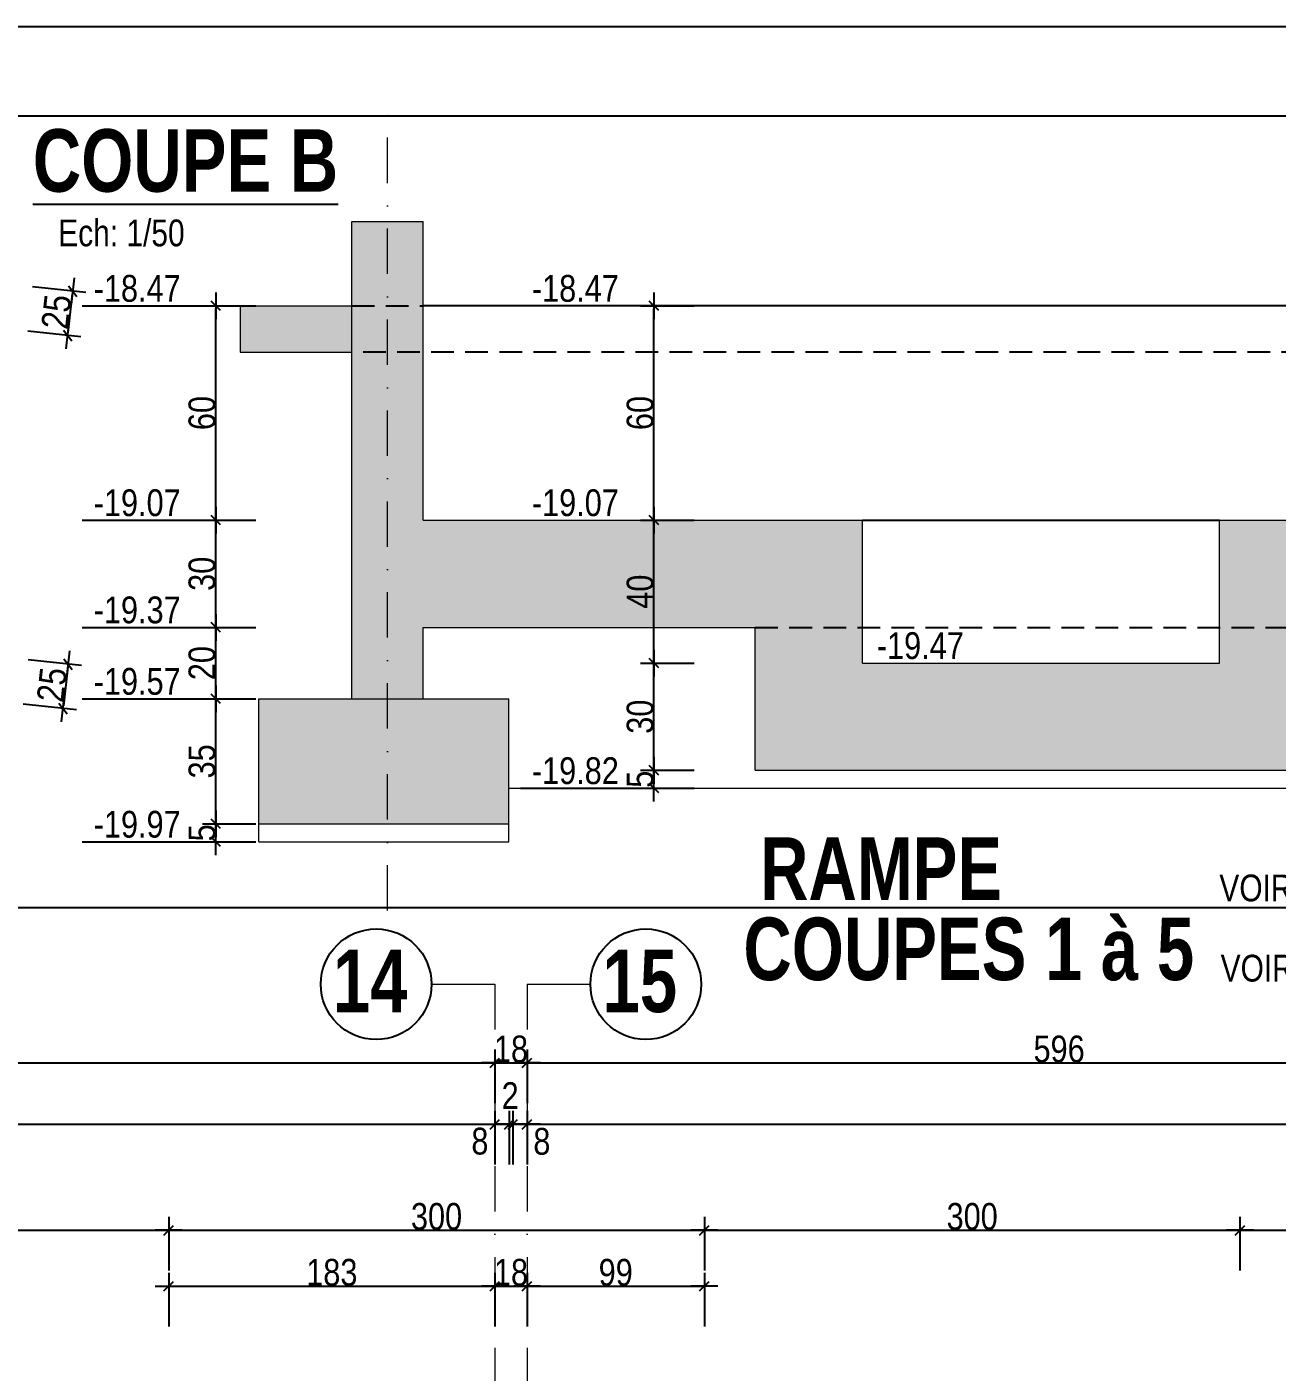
# Model space of a CAD drawing. Header units: centimetres. Extents: x -14085 to 643619, y -47998 to 35592.
# Drawn here: x 54883 to 55583, y 5530 to 6283 of the extents above; entities that cross this region are included whole.
import ezdxf
from ezdxf.enums import TextEntityAlignment as Align

# ---------------------------------------------------------------- set-up
doc = ezdxf.new("R2010")
doc.units = ezdxf.units.CM
doc.header["$PDMODE"] = 1
doc.header["$PDSIZE"] = -2
doc.linetypes.add('CACHEX2', pattern=[19.05, 12.7, -6.35])
doc.linetypes.add('TIRETPTX2', pattern=[50.8, 25.4, -12.7, 0, -12.7])
for name, color, linetype in [('01_cote_gen', 4, 'Continuous'), ('01_linteaux', 2, 'Continuous'), ('01_poch_BN', 9, 'Continuous'), ('01_texte', 230, 'Continuous'), ('AA_COTES', 2, 'Continuous')]:
    doc.layers.add(name, color=color, linetype=linetype)
doc.layers.add('01_murs_coup', color=5, linetype='Continuous', lineweight=60)
doc.layers.add('01_tram_axes', color=2, linetype='TIRETPTX2', lineweight=9)
doc.styles.add('Arial Narrow', font='ARIALN.TTF')
doc.styles.add('impact', font='impact.ttf')
doc.styles.add('MATTE_TXT', font='arial.ttf')
doc.styles.add('STYLE2', font='ARIALN.TTF')
doc.dimstyles.new('JB25', dxfattribs={"dimscale": 0.1, "dimtxt": 150, "dimasz": 15, "dimexe": 0.1, "dimexo": 0.1, "dimgap": 0.09, "dimtad": 1, "dimdec": 1, "dimlfac": 0.5, "dimdsep": 46, "dimtxsty": 'STYLE2', "dimblk1": 'BOND_G', "dimblk2": 'BOND_D', "dimsah": 1, "dimcen": 1.5, "dimdle": 0.01, "dimse1": 1, "dimse2": 1, "dimclrd": 4, "dimclre": 2, "dimclrt": 6, "dimazin": 2, "dimtfac": 2.333333, "dimtdec": 1, "dimtix": 1, "dimtmove": 2, "dimatfit": 3, "dimldrblk": 'BOND_G', "dimfxl": 1, "dimtolj": 1, "dimtzin": 0, "dimarcsym": 0})
doc.dimstyles.new('JB50', dxfattribs={"dimscale": 0.1, "dimtxt": 150, "dimasz": 15, "dimexe": 0.1, "dimexo": 0.1, "dimgap": 0.09, "dimtad": 1, "dimdec": 1, "dimdsep": 46, "dimtxsty": 'STYLE2', "dimblk1": 'BOND_G', "dimblk2": 'BOND_D', "dimsah": 1, "dimcen": 1.5, "dimdle": 0.01, "dimse1": 1, "dimse2": 1, "dimclrd": 4, "dimclre": 2, "dimclrt": 6, "dimazin": 2, "dimtfac": 2.333333, "dimtdec": 1, "dimtix": 1, "dimtmove": 2, "dimatfit": 3, "dimldrblk": 'BOND_G', "dimfxl": 1, "dimtolj": 1, "dimtzin": 0, "dimarcsym": 0})

# ---------------------------------------------------------------- blocks, each defined once
blk = doc.blocks.new('BOND_G')
at = {"layer": 'AA_COTES', "color": 0}
for p, q in [((0, -5), (0, 15)), ((5, 0), (-5, 0)), ((1.77, 1.77), (-1.77, -1.77))]:
    blk.add_line(p, q, dxfattribs=at)
blk = doc.blocks.new('BOND_D')
at = {"layer": 'AA_COTES', "color": 0}
for p, q in [((5, 0), (-5, 0)), ((-1.77, -1.77), (1.77, 1.77)), ((0, 5), (0, -15))]:
    blk.add_line(p, q, dxfattribs=at)
blk = doc.blocks.new('*D1479')
at = {"layer": '01_cote_gen', "color": 4, "lineweight": -2, "transparency": 16777216}
blk.add_line((54543.37, 5703.03), (55143.37, 5703.03), dxfattribs=at)
at = {"layer": 'Defpoints', "color": 0, "lineweight": 0, "transparency": 16777216}
for p in [(55144.87, 5703.03), (55144.87, 5702.98), (54541.87, 5680.53)]:
    blk.add_point(p, dxfattribs=at)
at = {"layer": '01_cote_gen', "color": 4, "lineweight": -2, "transparency": 16777216, "xscale": 1.5, "yscale": 1.5, "zscale": 1.5, "rotation": 180}
blk.add_blockref('BOND_G', (54541.87, 5703.03), dxfattribs=at)
at = {"layer": '01_cote_gen', "color": 4, "lineweight": -2, "transparency": 16777216, "xscale": 1.5, "yscale": 1.5, "zscale": 1.5}
blk.add_blockref('BOND_D', (55144.87, 5703.03), dxfattribs=at)
at = {"layer": '01_cote_gen', "color": 6, "transparency": 16777216, "insert": (54843.37, 5710.7), "char_height": 15, "attachment_point": 5, "style": 'STYLE2'}
blk.add_mtext('\\A1;603', dxfattribs=at)
blk = doc.blocks.new('*D1480')
at = {"layer": '01_cote_gen', "color": 4, "lineweight": -2, "transparency": 16777216}
blk.add_line((55146.37, 5703.03), (55161.37, 5703.03), dxfattribs=at)
at = {"layer": 'Defpoints', "color": 0, "lineweight": 0, "transparency": 16777216}
for p in [(55162.87, 5703.03), (55162.87, 5695.89), (55144.87, 5680.53)]:
    blk.add_point(p, dxfattribs=at)
at = {"layer": '01_cote_gen', "color": 4, "lineweight": -2, "transparency": 16777216, "xscale": 1.5, "yscale": 1.5, "zscale": 1.5, "rotation": 180}
blk.add_blockref('BOND_G', (55144.87, 5703.03), dxfattribs=at)
at = {"layer": '01_cote_gen', "color": 4, "lineweight": -2, "transparency": 16777216, "xscale": 1.5, "yscale": 1.5, "zscale": 1.5}
blk.add_blockref('BOND_D', (55162.87, 5703.03), dxfattribs=at)
at = {"layer": '01_cote_gen', "color": 6, "transparency": 16777216, "insert": (55153.87, 5710.7), "char_height": 15, "attachment_point": 5, "style": 'STYLE2'}
blk.add_mtext('\\A1;18', dxfattribs=at)
blk = doc.blocks.new('*D1483')
at = {"layer": '01_cote_gen', "color": 4, "lineweight": -2, "transparency": 16777216}
blk.add_line((55164.37, 5703.03), (55757.37, 5703.03), dxfattribs=at)
at = {"layer": 'Defpoints', "color": 0, "lineweight": 0, "transparency": 16777216}
for p in [(55758.87, 5703.03), (55162.87, 5628.6), (55758.87, 5620.97)]:
    blk.add_point(p, dxfattribs=at)
at = {"layer": '01_cote_gen', "color": 4, "lineweight": -2, "transparency": 16777216, "xscale": 1.5, "yscale": 1.5, "zscale": 1.5, "rotation": 180}
blk.add_blockref('BOND_G', (55162.87, 5703.03), dxfattribs=at)
at = {"layer": '01_cote_gen', "color": 4, "lineweight": -2, "transparency": 16777216, "xscale": 1.5, "yscale": 1.5, "zscale": 1.5}
blk.add_blockref('BOND_D', (55758.87, 5703.03), dxfattribs=at)
at = {"layer": '01_cote_gen', "color": 6, "transparency": 16777216, "insert": (55460.87, 5710.7), "char_height": 15, "attachment_point": 5, "style": 'STYLE2'}
blk.add_mtext('\\A1;596', dxfattribs=at)
blk = doc.blocks.new('*D1487')
at = {"layer": '01_cote_gen', "color": 4, "lineweight": -2, "transparency": 16777216}
blk.add_line((51553.66, 5668.62), (55151.36, 5668.62), dxfattribs=at)
at = {"layer": 'Defpoints', "color": 0, "lineweight": 0, "transparency": 16777216}
for p in [(55152.86, 5668.62), (51552.16, 5480.73), (55152.86, 5479.56)]:
    blk.add_point(p, dxfattribs=at)
at = {"layer": '01_cote_gen', "color": 4, "lineweight": -2, "transparency": 16777216, "xscale": 1.5, "yscale": 1.5, "zscale": 1.5, "rotation": 180}
blk.add_blockref('BOND_G', (51552.16, 5668.62), dxfattribs=at)
at = {"layer": '01_cote_gen', "color": 4, "lineweight": -2, "transparency": 16777216, "xscale": 1.5, "yscale": 1.5, "zscale": 1.5}
blk.add_blockref('BOND_D', (55152.86, 5668.62), dxfattribs=at)
at = {"layer": '01_cote_gen', "color": 6, "lineweight": 0, "transparency": 16777216, "insert": (53352.51, 5676.29), "char_height": 15, "attachment_point": 5, "style": 'STYLE2'}
blk.add_mtext('\\A1;3600.7', dxfattribs=at)
blk = doc.blocks.new('*D1488')
at = {"layer": '01_cote_gen', "color": 4, "lineweight": -2, "transparency": 16777216}
for p, q in [((55151.36, 5668.62), (55149.86, 5668.62)), ((55154.86, 5668.62), (55152.86, 5668.62)), ((55156.36, 5668.62), (55157.86, 5668.62))]:
    blk.add_line(p, q, dxfattribs=at)
at = {"layer": 'Defpoints', "color": 0, "lineweight": 0, "transparency": 16777216}
for p in [(55152.86, 5668.62), (55152.86, 5479.56), (55154.86, 5479.56)]:
    blk.add_point(p, dxfattribs=at)
at = {"layer": '01_cote_gen', "color": 4, "lineweight": -2, "transparency": 16777216, "xscale": 1.5, "yscale": 1.5, "zscale": 1.5}
blk.add_blockref('BOND_D', (55152.86, 5668.62), dxfattribs=at)
at = {"layer": '01_cote_gen', "color": 4, "lineweight": -2, "transparency": 16777216, "xscale": 1.5, "yscale": 1.5, "zscale": 1.5, "rotation": 180}
blk.add_blockref('BOND_G', (55154.86, 5668.62), dxfattribs=at)
at = {"layer": '01_cote_gen', "color": 6, "lineweight": 0, "transparency": 16777216, "insert": (55153.41, 5684.69), "char_height": 15, "attachment_point": 5, "style": 'STYLE2'}
blk.add_mtext('\\A1;2', dxfattribs=at)
blk = doc.blocks.new('*D1489')
at = {"layer": '01_cote_gen', "color": 4, "lineweight": -2, "transparency": 16777216}
blk.add_line((55156.36, 5668.62), (57301.33, 5668.62), dxfattribs=at)
at = {"layer": 'Defpoints', "color": 0, "lineweight": 0, "transparency": 16777216}
for p in [(57302.83, 5668.62), (55154.86, 5479.56), (57302.83, 5460.91)]:
    blk.add_point(p, dxfattribs=at)
at = {"layer": '01_cote_gen', "color": 4, "lineweight": -2, "transparency": 16777216, "xscale": 1.5, "yscale": 1.5, "zscale": 1.5, "rotation": 180}
blk.add_blockref('BOND_G', (55154.86, 5668.62), dxfattribs=at)
at = {"layer": '01_cote_gen', "color": 4, "lineweight": -2, "transparency": 16777216, "xscale": 1.5, "yscale": 1.5, "zscale": 1.5}
blk.add_blockref('BOND_D', (57302.83, 5668.62), dxfattribs=at)
at = {"layer": '01_cote_gen', "color": 6, "lineweight": 0, "transparency": 16777216, "insert": (56228.84, 5676.29), "char_height": 15, "attachment_point": 5, "style": 'STYLE2'}
blk.add_mtext('\\A1;2148', dxfattribs=at)
blk = doc.blocks.new('*D1490')
at = {"layer": '01_cote_gen', "color": 4, "lineweight": -2, "transparency": 16777216}
blk.add_line((55156.36, 5668.62), (55161.37, 5668.62), dxfattribs=at)
at = {"layer": 'Defpoints', "color": 0, "lineweight": 0, "transparency": 16777216}
for p in [(55162.87, 5668.62), (55154.86, 5652.11), (55162.87, 5638.83)]:
    blk.add_point(p, dxfattribs=at)
at = {"layer": '01_cote_gen', "color": 4, "lineweight": -2, "transparency": 16777216, "xscale": 1.5, "yscale": 1.5, "zscale": 1.5, "rotation": 180}
blk.add_blockref('BOND_G', (55154.86, 5668.62), dxfattribs=at)
at = {"layer": '01_cote_gen', "color": 4, "lineweight": -2, "transparency": 16777216, "xscale": 1.5, "yscale": 1.5, "zscale": 1.5}
blk.add_blockref('BOND_D', (55162.87, 5668.62), dxfattribs=at)
at = {"layer": '01_cote_gen', "color": 6, "lineweight": 0, "transparency": 16777216, "insert": (55171.16, 5658.99), "char_height": 15, "attachment_point": 5, "style": 'STYLE2'}
blk.add_mtext('\\A1;8', dxfattribs=at)
blk = doc.blocks.new('*D1491')
at = {"layer": '01_cote_gen', "color": 4, "lineweight": -2, "transparency": 16777216}
blk.add_line((55146.37, 5668.62), (55151.37, 5668.62), dxfattribs=at)
at = {"layer": 'Defpoints', "color": 0, "lineweight": 0, "transparency": 16777216}
for p in [(55152.87, 5668.62), (55144.87, 5434.92), (55152.87, 5434.92)]:
    blk.add_point(p, dxfattribs=at)
at = {"layer": '01_cote_gen', "color": 4, "lineweight": -2, "transparency": 16777216, "xscale": 1.5, "yscale": 1.5, "zscale": 1.5, "rotation": 180}
blk.add_blockref('BOND_G', (55144.87, 5668.62), dxfattribs=at)
at = {"layer": '01_cote_gen', "color": 4, "lineweight": -2, "transparency": 16777216, "xscale": 1.5, "yscale": 1.5, "zscale": 1.5}
blk.add_blockref('BOND_D', (55152.87, 5668.62), dxfattribs=at)
at = {"layer": '01_cote_gen', "color": 6, "lineweight": 0, "transparency": 16777216, "insert": (55136.46, 5659.12), "char_height": 15, "attachment_point": 5, "style": 'STYLE2'}
blk.add_mtext('\\A1;8', dxfattribs=at)
blk = doc.blocks.new('*D1512')
at = {"layer": '01_cote_gen', "color": 4, "lineweight": -2, "transparency": 16777216}
blk.add_line((54663.67, 5609.29), (54960.67, 5609.29), dxfattribs=at)
at = {"layer": 'Defpoints', "color": 0, "lineweight": 0, "transparency": 16777216}
for p in [(54662.17, 5618.7), (54962.17, 5609.29), (54962.17, 5425.52)]:
    blk.add_point(p, dxfattribs=at)
at = {"layer": '01_cote_gen', "color": 4, "lineweight": -2, "transparency": 16777216, "xscale": 1.5, "yscale": 1.5, "zscale": 1.5, "rotation": 180}
blk.add_blockref('BOND_G', (54662.17, 5609.29), dxfattribs=at)
at = {"layer": '01_cote_gen', "color": 4, "lineweight": -2, "transparency": 16777216, "xscale": 1.5, "yscale": 1.5, "zscale": 1.5}
blk.add_blockref('BOND_D', (54962.17, 5609.29), dxfattribs=at)
at = {"layer": '01_cote_gen', "color": 6, "transparency": 16777216, "insert": (54812.17, 5616.96), "char_height": 15, "attachment_point": 5, "style": 'STYLE2'}
blk.add_mtext('\\A1;300', dxfattribs=at)
blk = doc.blocks.new('*D1515')
at = {"layer": '01_cote_gen', "color": 4, "lineweight": -2, "transparency": 16777216}
blk.add_line((54963.67, 5609.29), (55260.67, 5609.29), dxfattribs=at)
at = {"layer": 'Defpoints', "color": 0, "lineweight": 0, "transparency": 16777216}
for p in [(54962.17, 5616.94), (55262.17, 5609.29), (55262.17, 5400.81)]:
    blk.add_point(p, dxfattribs=at)
at = {"layer": '01_cote_gen', "color": 4, "lineweight": -2, "transparency": 16777216, "xscale": 1.5, "yscale": 1.5, "zscale": 1.5, "rotation": 180}
blk.add_blockref('BOND_G', (54962.17, 5609.29), dxfattribs=at)
at = {"layer": '01_cote_gen', "color": 4, "lineweight": -2, "transparency": 16777216, "xscale": 1.5, "yscale": 1.5, "zscale": 1.5}
blk.add_blockref('BOND_D', (55262.17, 5609.29), dxfattribs=at)
at = {"layer": '01_cote_gen', "color": 6, "transparency": 16777216, "insert": (55112.17, 5616.96), "char_height": 15, "attachment_point": 5, "style": 'STYLE2'}
blk.add_mtext('\\A1;300', dxfattribs=at)
blk = doc.blocks.new('*D1516')
at = {"layer": '01_cote_gen', "color": 4, "lineweight": -2, "transparency": 16777216}
blk.add_line((55263.67, 5609.29), (55560.67, 5609.29), dxfattribs=at)
at = {"layer": 'Defpoints', "color": 0, "lineweight": 0, "transparency": 16777216}
for p in [(55262.17, 5618.06), (55562.17, 5609.29), (55562.17, 5377.21)]:
    blk.add_point(p, dxfattribs=at)
at = {"layer": '01_cote_gen', "color": 4, "lineweight": -2, "transparency": 16777216, "xscale": 1.5, "yscale": 1.5, "zscale": 1.5, "rotation": 180}
blk.add_blockref('BOND_G', (55262.17, 5609.29), dxfattribs=at)
at = {"layer": '01_cote_gen', "color": 4, "lineweight": -2, "transparency": 16777216, "xscale": 1.5, "yscale": 1.5, "zscale": 1.5}
blk.add_blockref('BOND_D', (55562.17, 5609.29), dxfattribs=at)
at = {"layer": '01_cote_gen', "color": 6, "transparency": 16777216, "insert": (55412.17, 5616.96), "char_height": 15, "attachment_point": 5, "style": 'STYLE2'}
blk.add_mtext('\\A1;300', dxfattribs=at)
blk = doc.blocks.new('*D1517')
at = {"layer": '01_cote_gen', "color": 4, "lineweight": -2, "transparency": 16777216}
blk.add_line((55164.37, 5578.02), (55260.67, 5578.02), dxfattribs=at)
at = {"layer": 'Defpoints', "color": 0, "lineweight": 0, "transparency": 16777216}
for p in [(55262.17, 5578.02), (55162.87, 5566.82), (55262.17, 5566.82)]:
    blk.add_point(p, dxfattribs=at)
at = {"layer": '01_cote_gen', "color": 4, "lineweight": -2, "transparency": 16777216, "xscale": 1.5, "yscale": 1.5, "zscale": 1.5, "rotation": 180}
blk.add_blockref('BOND_G', (55162.87, 5578.02), dxfattribs=at)
at = {"layer": '01_cote_gen', "color": 4, "lineweight": -2, "transparency": 16777216, "xscale": 1.5, "yscale": 1.5, "zscale": 1.5}
blk.add_blockref('BOND_D', (55262.17, 5578.02), dxfattribs=at)
at = {"layer": '01_cote_gen', "color": 6, "transparency": 16777216, "insert": (55212.52, 5585.68), "char_height": 15, "attachment_point": 5, "style": 'STYLE2'}
blk.add_mtext('\\A1;99', dxfattribs=at)
blk = doc.blocks.new('*D1518')
at = {"layer": '01_cote_gen', "color": 4, "lineweight": -2, "transparency": 16777216}
blk.add_line((54963.67, 5578.02), (55143.37, 5578.02), dxfattribs=at)
at = {"layer": 'Defpoints', "color": 0, "lineweight": 0, "transparency": 16777216}
for p in [(54962.17, 5586.79), (55144.87, 5578.02), (55144.87, 5542.54)]:
    blk.add_point(p, dxfattribs=at)
at = {"layer": '01_cote_gen', "color": 4, "lineweight": -2, "transparency": 16777216, "xscale": 1.5, "yscale": 1.5, "zscale": 1.5, "rotation": 180}
blk.add_blockref('BOND_G', (54962.17, 5578.02), dxfattribs=at)
at = {"layer": '01_cote_gen', "color": 4, "lineweight": -2, "transparency": 16777216, "xscale": 1.5, "yscale": 1.5, "zscale": 1.5}
blk.add_blockref('BOND_D', (55144.87, 5578.02), dxfattribs=at)
at = {"layer": '01_cote_gen', "color": 6, "transparency": 16777216, "insert": (55053.52, 5585.68), "char_height": 15, "attachment_point": 5, "style": 'STYLE2'}
blk.add_mtext('\\A1;183', dxfattribs=at)
blk = doc.blocks.new('*D1519')
at = {"layer": '01_cote_gen', "color": 4, "lineweight": -2, "transparency": 16777216}
blk.add_line((55146.37, 5578.02), (55161.37, 5578.02), dxfattribs=at)
at = {"layer": 'Defpoints', "color": 0, "lineweight": 0, "transparency": 16777216}
for p in [(55162.87, 5578.02), (55144.87, 5570.52), (55162.87, 5570.52)]:
    blk.add_point(p, dxfattribs=at)
at = {"layer": '01_cote_gen', "color": 4, "lineweight": -2, "transparency": 16777216, "xscale": 1.5, "yscale": 1.5, "zscale": 1.5, "rotation": 180}
blk.add_blockref('BOND_G', (55144.87, 5578.02), dxfattribs=at)
at = {"layer": '01_cote_gen', "color": 4, "lineweight": -2, "transparency": 16777216, "xscale": 1.5, "yscale": 1.5, "zscale": 1.5}
blk.add_blockref('BOND_D', (55162.87, 5578.02), dxfattribs=at)
at = {"layer": '01_cote_gen', "color": 6, "transparency": 16777216, "insert": (55153.87, 5585.68), "char_height": 15, "attachment_point": 5, "style": 'STYLE2'}
blk.add_mtext('\\A1;18', dxfattribs=at)
blk = doc.blocks.new('*D1520')
at = {"layer": '01_cote_gen', "color": 4, "lineweight": -2, "transparency": 16777216}
blk.add_line((55563.67, 5609.29), (55860.67, 5609.29), dxfattribs=at)
at = {"layer": 'Defpoints', "color": 0, "lineweight": 0, "transparency": 16777216}
for p in [(55562.17, 5616.79), (55862.17, 5609.29), (55862.17, 5442.97)]:
    blk.add_point(p, dxfattribs=at)
at = {"layer": '01_cote_gen', "color": 4, "lineweight": -2, "transparency": 16777216, "xscale": 1.5, "yscale": 1.5, "zscale": 1.5, "rotation": 180}
blk.add_blockref('BOND_G', (55562.17, 5609.29), dxfattribs=at)
at = {"layer": '01_cote_gen', "color": 4, "lineweight": -2, "transparency": 16777216, "xscale": 1.5, "yscale": 1.5, "zscale": 1.5}
blk.add_blockref('BOND_D', (55862.17, 5609.29), dxfattribs=at)
at = {"layer": '01_cote_gen', "color": 6, "transparency": 16777216, "insert": (55712.17, 5616.96), "char_height": 15, "attachment_point": 5, "style": 'STYLE2'}
blk.add_mtext('\\A1;300', dxfattribs=at)
blk = doc.blocks.new('*D1839')
at = {"layer": '01_cote_gen', "color": 4, "lineweight": -2, "ltscale": 0.2, "transparency": 16777216}
blk.add_line((54988.53, 5948.3), (54988.53, 6005.3), dxfattribs=at)
at = {"layer": 'Defpoints', "color": 0, "lineweight": 0, "ltscale": 0.2, "transparency": 16777216}
for p in [(54988.53, 6006.8), (55120.71, 6006.8), (55120.71, 5946.8)]:
    blk.add_point(p, dxfattribs=at)
at = {"layer": '01_cote_gen', "color": 4, "lineweight": -2, "ltscale": 0.2, "transparency": 16777216, "xscale": 1.5, "yscale": 1.5, "zscale": 1.5}
for name, p, rotation in [('BOND_D', (54988.53, 6006.8), 90), ('BOND_G', (54988.53, 5946.8), 270)]:
    blk.add_blockref(name, p, dxfattribs=dict(at, rotation=rotation))
at = {"layer": '01_cote_gen', "color": 6, "lineweight": 0, "ltscale": 0.2, "transparency": 16777216, "insert": (54980.87, 5976.8), "char_height": 15, "attachment_point": 5, "rotation": 90, "style": 'STYLE2'}
blk.add_mtext('\\A1;30', dxfattribs=at)
blk = doc.blocks.new('*D1840')
at = {"layer": '01_cote_gen', "color": 4, "lineweight": -2, "ltscale": 0.2, "transparency": 16777216}
blk.add_line((54988.53, 6008.3), (54988.53, 6125.3), dxfattribs=at)
at = {"layer": 'Defpoints', "color": 0, "lineweight": 0, "ltscale": 0.2, "transparency": 16777216}
for p in [(54988.53, 6126.8), (55026.45, 6126.8), (55120.71, 6006.8)]:
    blk.add_point(p, dxfattribs=at)
at = {"layer": '01_cote_gen', "color": 4, "lineweight": -2, "ltscale": 0.2, "transparency": 16777216, "xscale": 1.5, "yscale": 1.5, "zscale": 1.5}
for name, p, rotation in [('BOND_D', (54988.53, 6126.8), 90), ('BOND_G', (54988.53, 6006.8), 270)]:
    blk.add_blockref(name, p, dxfattribs=dict(at, rotation=rotation))
at = {"layer": '01_cote_gen', "color": 6, "lineweight": 0, "ltscale": 0.2, "transparency": 16777216, "insert": (54980.87, 6066.8), "char_height": 15, "attachment_point": 5, "rotation": 90, "style": 'STYLE2'}
blk.add_mtext('\\A1;60', dxfattribs=at)
blk = doc.blocks.new('*D1841')
at = {"layer": '01_cote_gen', "color": 4, "lineweight": -2, "ltscale": 0.2, "transparency": 16777216}
blk.add_line((54988.53, 5908.3), (54988.53, 5945.3), dxfattribs=at)
at = {"layer": 'Defpoints', "color": 0, "lineweight": 0, "ltscale": 0.2, "transparency": 16777216}
for p in [(54988.53, 5946.8), (55011.03, 5946.8), (55028.69, 5906.8)]:
    blk.add_point(p, dxfattribs=at)
at = {"layer": '01_cote_gen', "color": 4, "lineweight": -2, "ltscale": 0.2, "transparency": 16777216, "xscale": 1.5, "yscale": 1.5, "zscale": 1.5}
for name, p, rotation in [('BOND_D', (54988.53, 5946.8), 90), ('BOND_G', (54988.53, 5906.8), 270)]:
    blk.add_blockref(name, p, dxfattribs=dict(at, rotation=rotation))
at = {"layer": '01_cote_gen', "color": 6, "lineweight": 0, "ltscale": 0.2, "transparency": 16777216, "insert": (54980.87, 5926.8), "char_height": 15, "attachment_point": 5, "rotation": 90, "style": 'STYLE2'}
blk.add_mtext('\\A1;20', dxfattribs=at)
blk = doc.blocks.new('*D1842')
at = {"layer": '01_cote_gen', "color": 4, "lineweight": -2, "ltscale": 0.2, "transparency": 16777216}
blk.add_line((54988.53, 5838.3), (54988.53, 5905.3), dxfattribs=at)
at = {"layer": 'Defpoints', "color": 0, "lineweight": 0, "ltscale": 0.2, "transparency": 16777216}
for p in [(54988.53, 5906.8), (55028.69, 5906.8), (55028.69, 5836.8)]:
    blk.add_point(p, dxfattribs=at)
at = {"layer": '01_cote_gen', "color": 4, "lineweight": -2, "ltscale": 0.2, "transparency": 16777216, "xscale": 1.5, "yscale": 1.5, "zscale": 1.5}
for name, p, rotation in [('BOND_D', (54988.53, 5906.8), 90), ('BOND_G', (54988.53, 5836.8), 270)]:
    blk.add_blockref(name, p, dxfattribs=dict(at, rotation=rotation))
at = {"layer": '01_cote_gen', "color": 6, "lineweight": 0, "ltscale": 0.2, "transparency": 16777216, "insert": (54980.87, 5871.8), "char_height": 15, "attachment_point": 5, "rotation": 90, "style": 'STYLE2'}
blk.add_mtext('\\A1;35', dxfattribs=at)
blk = doc.blocks.new('*D1843')
at = {"layer": '01_cote_gen', "color": 4, "lineweight": -2, "ltscale": 0.2, "transparency": 16777216}
blk.add_line((54988.53, 5828.3), (54988.53, 5835.3), dxfattribs=at)
at = {"layer": 'Defpoints', "color": 0, "lineweight": 0, "ltscale": 0.2, "transparency": 16777216}
for p in [(54988.53, 5836.8), (55028.69, 5836.8), (55028.69, 5826.8)]:
    blk.add_point(p, dxfattribs=at)
at = {"layer": '01_cote_gen', "color": 4, "lineweight": -2, "ltscale": 0.2, "transparency": 16777216, "xscale": 1.5, "yscale": 1.5, "zscale": 1.5}
for name, p, rotation in [('BOND_D', (54988.53, 5836.8), 90), ('BOND_G', (54988.53, 5826.8), 270)]:
    blk.add_blockref(name, p, dxfattribs=dict(at, rotation=rotation))
at = {"layer": '01_cote_gen', "color": 6, "lineweight": 0, "ltscale": 0.2, "transparency": 16777216, "insert": (54980.9, 5831.8), "char_height": 15, "attachment_point": 5, "rotation": 90, "style": 'STYLE2'}
blk.add_mtext('\\A1;5', dxfattribs=at)
blk = doc.blocks.new('*D1844')
at = {"layer": '01_cote_gen', "color": 4, "lineweight": -2, "ltscale": 0.2, "transparency": 16777216}
blk.add_line((55233.94, 5868.3), (55233.94, 5925.3), dxfattribs=at)
at = {"layer": 'Defpoints', "color": 0, "lineweight": 0, "ltscale": 0.2, "transparency": 16777216}
for p in [(55233.94, 5926.8), (55437.95, 5926.8), (55360.2, 5866.8)]:
    blk.add_point(p, dxfattribs=at)
at = {"layer": '01_cote_gen', "color": 4, "lineweight": -2, "ltscale": 0.2, "transparency": 16777216, "xscale": 1.5, "yscale": 1.5, "zscale": 1.5}
for name, p, rotation in [('BOND_D', (55233.94, 5926.8), 90), ('BOND_G', (55233.94, 5866.8), 270)]:
    blk.add_blockref(name, p, dxfattribs=dict(at, rotation=rotation))
at = {"layer": '01_cote_gen', "color": 6, "lineweight": 0, "ltscale": 0.2, "transparency": 16777216, "insert": (55226.27, 5896.8), "char_height": 15, "attachment_point": 5, "rotation": 90, "style": 'STYLE2'}
blk.add_mtext('\\A1;30', dxfattribs=at)
blk = doc.blocks.new('*D1845')
at = {"layer": '01_cote_gen', "color": 4, "lineweight": -2, "ltscale": 0.2, "transparency": 16777216}
blk.add_line((55233.94, 5928.3), (55233.94, 6005.3), dxfattribs=at)
at = {"layer": 'Defpoints', "color": 0, "lineweight": 0, "ltscale": 0.2, "transparency": 16777216}
for p in [(55233.94, 6006.8), (55245.49, 6006.8), (55256.44, 5926.8)]:
    blk.add_point(p, dxfattribs=at)
at = {"layer": '01_cote_gen', "color": 4, "lineweight": -2, "ltscale": 0.2, "transparency": 16777216, "xscale": 1.5, "yscale": 1.5, "zscale": 1.5}
for name, p, rotation in [('BOND_D', (55233.94, 6006.8), 90), ('BOND_G', (55233.94, 5926.8), 270)]:
    blk.add_blockref(name, p, dxfattribs=dict(at, rotation=rotation))
at = {"layer": '01_cote_gen', "color": 6, "lineweight": 0, "ltscale": 0.2, "transparency": 16777216, "insert": (55226.27, 5966.8), "char_height": 15, "attachment_point": 5, "rotation": 90, "style": 'STYLE2'}
blk.add_mtext('\\A1;40', dxfattribs=at)
blk = doc.blocks.new('*D1846')
at = {"layer": '01_cote_gen', "color": 4, "lineweight": -2, "ltscale": 0.2, "transparency": 16777216}
blk.add_line((55233.94, 6008.3), (55233.94, 6125.3), dxfattribs=at)
at = {"layer": 'Defpoints', "color": 0, "lineweight": 0, "ltscale": 0.2, "transparency": 16777216}
for p in [(55233.94, 6126.8), (55257.04, 6126.8), (55266.66, 6006.8)]:
    blk.add_point(p, dxfattribs=at)
at = {"layer": '01_cote_gen', "color": 4, "lineweight": -2, "ltscale": 0.2, "transparency": 16777216, "xscale": 1.5, "yscale": 1.5, "zscale": 1.5}
for name, p, rotation in [('BOND_D', (55233.94, 6126.8), 90), ('BOND_G', (55233.94, 6006.8), 270)]:
    blk.add_blockref(name, p, dxfattribs=dict(at, rotation=rotation))
at = {"layer": '01_cote_gen', "color": 6, "lineweight": 0, "ltscale": 0.2, "transparency": 16777216, "insert": (55226.27, 6066.8), "char_height": 15, "attachment_point": 5, "rotation": 90, "style": 'STYLE2'}
blk.add_mtext('\\A1;60', dxfattribs=at)
blk = doc.blocks.new('*D1847')
at = {"layer": '01_cote_gen', "color": 4, "lineweight": -2, "ltscale": 0.2, "transparency": 16777216}
blk.add_line((55233.94, 5858.3), (55233.94, 5865.3), dxfattribs=at)
at = {"layer": 'Defpoints', "color": 0, "lineweight": 0, "ltscale": 0.2, "transparency": 16777216}
for p in [(55233.94, 5866.8), (55377.63, 5866.8), (55380.93, 5856.8)]:
    blk.add_point(p, dxfattribs=at)
at = {"layer": '01_cote_gen', "color": 4, "lineweight": -2, "ltscale": 0.2, "transparency": 16777216, "xscale": 1.5, "yscale": 1.5, "zscale": 1.5}
for name, p, rotation in [('BOND_D', (55233.94, 5866.8), 90), ('BOND_G', (55233.94, 5856.8), 270)]:
    blk.add_blockref(name, p, dxfattribs=dict(at, rotation=rotation))
at = {"layer": '01_cote_gen', "color": 6, "lineweight": 0, "ltscale": 0.2, "transparency": 16777216, "insert": (55226.3, 5861.8), "char_height": 15, "attachment_point": 5, "rotation": 90, "style": 'STYLE2'}
blk.add_mtext('\\A1;5', dxfattribs=at)
blk = doc.blocks.new('*D1914')
at = {"layer": '01_cote_gen', "color": 4, "lineweight": -2, "ltscale": 0.2, "transparency": 16777216}
blk.add_line((54905.6, 5924.75), (54903.19, 5902.88), dxfattribs=at)
at = {"layer": 'Defpoints', "color": 0, "lineweight": 0, "ltscale": 0.2, "transparency": 16777216}
for p in [(54864.77, 5930.77), (54862.03, 5905.92), (54903.02, 5901.39)]:
    blk.add_point(p, dxfattribs=at)
at = {"layer": '01_cote_gen', "color": 4, "lineweight": -2, "ltscale": 0.2, "transparency": 16777216, "xscale": 1.5, "yscale": 1.5, "zscale": 1.5}
for name, p, rotation in [('BOND_G', (54905.77, 5926.24), 83.69581806512765), ('BOND_D', (54903.02, 5901.39), 263.6958180651276)]:
    blk.add_blockref(name, p, dxfattribs=dict(at, rotation=rotation))
at = {"layer": '01_cote_gen', "color": 6, "lineweight": 0, "ltscale": 0.2, "transparency": 16777216, "insert": (54896.77, 5914.66), "char_height": 15, "attachment_point": 5, "rotation": 83.69582, "style": 'STYLE2'}
blk.add_mtext('\\A1;25', dxfattribs=at)
blk = doc.blocks.new('*D1906')
at = {"layer": '01_cote_gen', "color": 4, "lineweight": -2, "ltscale": 0.2, "transparency": 16777216}
blk.add_line((54908.13, 6133.56), (54905.72, 6111.69), dxfattribs=at)
at = {"layer": 'Defpoints', "color": 0, "lineweight": 0, "ltscale": 0.2, "transparency": 16777216}
for p in [(54867.3, 6139.58), (54864.56, 6114.73), (54905.55, 6110.2)]:
    blk.add_point(p, dxfattribs=at)
at = {"layer": '01_cote_gen', "color": 4, "lineweight": -2, "ltscale": 0.2, "transparency": 16777216, "xscale": 1.5, "yscale": 1.5, "zscale": 1.5}
for name, p, rotation in [('BOND_G', (54908.3, 6135.05), 83.69581806512765), ('BOND_D', (54905.55, 6110.2), 263.6958180651276)]:
    blk.add_blockref(name, p, dxfattribs=dict(at, rotation=rotation))
at = {"layer": '01_cote_gen', "color": 6, "lineweight": 0, "ltscale": 0.2, "transparency": 16777216, "insert": (54899.3, 6123.47), "char_height": 15, "attachment_point": 5, "rotation": 83.69582, "style": 'STYLE2'}
blk.add_mtext('\\A1;25', dxfattribs=at)

msp = doc.modelspace()

# ---------------------------------------------------------------- hatches: boundary and pattern name
at = {"layer": '01_poch_BN', "lineweight": 0, "ltscale": 0.2}
h = msp.add_hatch(color=256, dxfattribs=at)
h.dxf.hatch_style = 1
h.paths.add_polyline_path([(55064.71, 6126.8), (55002.16, 6126.8), (55002.16, 6100.8), (55064.71, 6100.8)])
h.paths.add_polyline_path([(55084.71, 6126.8), (55064.71, 6126.8), (55064.71, 6100.8), (55084.71, 6100.8)])
h.paths.add_polyline_path([(55084.71, 6174.09), (55064.71, 6174.09), (55064.71, 6126.8), (55084.71, 6126.8)])
h.paths.add_polyline_path([(55104.71, 6174.09), (55084.71, 6174.09), (55084.71, 6126.8), (55104.71, 6126.8)])
h.paths.add_polyline_path([(55104.71, 6126.8), (55084.71, 6126.8), (55084.71, 6100.8), (55104.71, 6100.8)])
h.paths.add_polyline_path([(55104.71, 6100.8), (55084.71, 6100.8), (55084.71, 5906.8), (55104.71, 5906.8), (55104.71, 5946.8), (55290.71, 5946.8), (55350.71, 5946.8), (55350.71, 6006.8), (55104.71, 6006.8)])
h.paths.add_polyline_path([(55084.71, 6100.8), (55064.71, 6100.8), (55064.71, 5906.8), (55084.71, 5906.8)])
h.paths.add_polyline_path([(55152.69, 5906.8), (55084.71, 5906.8), (55084.71, 5836.8), (55152.69, 5836.8)])
h.paths.add_polyline_path([(55084.71, 5906.8), (55064.71, 5906.8), (55012.69, 5906.8), (55012.69, 5836.8), (55084.71, 5836.8)])
h.paths.add_polyline_path([(55610.71, 5946.8), (55550.71, 5946.8), (55550.71, 5926.8), (55350.71, 5926.8), (55350.71, 5946.8), (55290.71, 5946.8), (55290.71, 5866.8), (55610.71, 5866.8)])
h.paths.add_polyline_path([(56140.61, 6006.8), (55550.71, 6006.8), (55550.71, 5946.8), (55610.71, 5946.8), (56140.61, 5946.8)])
h.paths.add_polyline_path([(56190.61, 6006.8), (56140.61, 6006.8), (56140.61, 5946.8), (56190.61, 5946.8)])
h.paths.add_polyline_path([(56600.69, 6174.09), (56550.69, 6174.09), (56550.69, 6006.8), (56190.61, 6006.8), (56190.61, 5946.8), (56550.69, 5946.8), (56550.69, 5906.8), (56600.69, 5906.8)])
h.paths.add_polyline_path([(56623.67, 5906.8), (56523.67, 5906.8), (56523.67, 5846.8), (56623.67, 5846.8)])

# ---------------------------------------------------------------- linework, layer by layer
at = {"layer": '01_cote_gen'}
msp.add_line((58779.3, 6282.97), (51358.18, 6282.97), dxfattribs=at)
at = {"layer": '01_linteaux', "linetype": 'CACHEX2'}
for p, q in [((55064.71, 6126.8), (55104.71, 6126.8)), ((56550.69, 6100.8), (55064.71, 6100.8)), ((55290.71, 5946.8), (55610.71, 5946.8))]:
    msp.add_line(p, q, dxfattribs=at)
at = {"layer": '01_linteaux', "ltscale": 0.5}
for p, q in [((56550.69, 6126.8), (55104.71, 6126.8)), ((55350.71, 6006.8), (55550.71, 6006.8))]:
    msp.add_line(p, q, dxfattribs=at)
at = {"layer": '01_murs_coup', "lineweight": 0}
for p, q in [((55064.71, 5906.8), (55064.71, 6174.09)), ((55104.71, 6006.8), (55104.71, 6174.09)), ((55002.16, 6126.8), (55064.71, 6126.8)), ((55002.16, 6100.8), (55064.71, 6100.8)), ((55104.71, 6006.8), (55350.71, 6006.8)), ((55350.71, 5926.8), (55350.71, 6006.8)), ((55550.71, 5926.8), (55550.71, 6006.8)), ((55550.71, 6006.8), (56550.69, 6006.8)), ((55104.71, 5946.8), (55290.71, 5946.8)), ((55104.71, 5906.8), (55104.71, 5946.8)), ((55290.71, 5866.8), (55290.71, 5946.8)), ((55350.71, 5926.8), (55550.71, 5926.8)), ((55012.69, 5826.8), (55012.69, 5906.8)), ((55012.69, 5906.8), (55152.69, 5906.8)), ((55152.69, 5826.8), (55152.69, 5906.8)), ((55290.71, 5866.8), (55610.71, 5866.8)), ((55152.69, 5856.8), (55630.71, 5856.8)), ((55012.69, 5836.8), (55152.69, 5836.8)), ((55012.69, 5826.8), (55152.69, 5826.8))]:
    msp.add_line(p, q, dxfattribs=at)
at = {"layer": '01_poch_BN', "lineweight": 0, "ltscale": 0.2}
for p, q in [((55064.71, 6174.09), (55104.71, 6174.09)), ((55002.16, 6126.8), (55002.16, 6100.8))]:
    msp.add_line(p, q, dxfattribs=at)
at = {"layer": '01_texte'}
for p, q in [((58729.3, 6232.97), (51408.18, 6232.97)), ((54913.75, 6126.8), (54981.03, 6126.8)), ((54913.75, 6006.8), (54981.03, 6006.8)), ((54913.75, 5946.8), (54981.03, 5946.8)), ((54913.75, 5906.8), (54981.03, 5906.8)), ((55159.16, 5856.8), (55226.44, 5856.8)), ((54913.75, 5826.8), (54981.03, 5826.8)), ((51555.15, 5790.06), (56062.3, 5790.06))]:
    msp.add_line(p, q, dxfattribs=at)
for centre in [(55078.35, 5747.02), (55229.38, 5747.02)]:
    msp.add_circle(centre, 30.98, dxfattribs=at)
at = {"layer": '01_tram_axes'}
for p, q in [((55084.71, 5788.37), (55084.71, 6238.11)), ((55144.87, 5747.02), (55144.87, 2230.67)), ((55162.87, 5747.02), (55162.87, 2230.67))]:
    msp.add_line(p, q, dxfattribs=at)
at = {"layer": '01_tram_axes', "ltscale": 2}
for p, q in [((55109.33, 5747.02), (55144.87, 5747.02)), ((55162.87, 5747.02), (55198.4, 5747.02))]:
    msp.add_line(p, q, dxfattribs=at)

# ---------------------------------------------------------------- texts
at = {"layer": '01_texte', "style": 'impact'}
msp.add_text('%%UCOUPE B', height=35, dxfattribs=at).set_placement((54971.56, 6180.2), align=Align.BOTTOM_CENTER)
at = {"layer": '01_texte', "style": 'MATTE_TXT', "width": 0.8}
for s, p in [('Ech: 1/50', (54935.68, 6155.64)), ('VOIR PLAN N° A02', (55624.3, 5788.93)), ('VOIR PLAN N° A02', (55625.02, 5744.04))]:
    msp.add_text(s, height=15, dxfattribs=at).set_placement(p, align=Align.BOTTOM_CENTER)
at = {"layer": '01_texte', "style": 'Arial Narrow'}
for s, p in [('-18.47', (54920.15, 6129.1)), ('-18.47', (55165.56, 6129.1)), ('-19.07', (54920.15, 6009.1)), ('-19.07', (55165.56, 6009.1)), ('-19.37', (54920.15, 5949.1)), ('-19.47', (55358.76, 5929.1)), ('-19.57', (54920.15, 5909.1)), ('-19.82', (55165.56, 5859.1)), ('-19.97', (54920.15, 5829.1))]:
    msp.add_text(s, height=15, dxfattribs=at).set_placement(p)
at = {"layer": '01_texte', "style": 'impact'}
for s, p in [('RAMPE', (55361.15, 5811.73)), ('COUPES 1 à 5 ', (55415.49, 5766.84)), ('14', (55075.01, 5748.9)), ('15', (55226.04, 5748.9))]:
    msp.add_text(s, height=35, dxfattribs=at).set_placement(p, align=Align.MIDDLE_CENTER)

# ---------------------------------------------------------------- dimensions: what is measured, and where the dimension line sits
at = {"layer": '01_cote_gen', "lineweight": 0, "ltscale": 0.2}
for p1, p2, picture, middle in [((54867.3, 6139.58), (54864.56, 6114.73), '*D1906', (54899.3, 6123.47)), ((54864.77, 5930.77), (54862.03, 5905.92), '*D1914', (54896.77, 5914.66))]:
    dim = msp.add_aligned_dim(p1=p1, p2=p2, distance=41.24, dimstyle='JB50', dxfattribs=at)
    dim.commit()
    dim.dimension.update_dxf_attribs({"geometry": picture, "text_midpoint": middle})
for base, p1, p2, picture, middle in [((54988.53, 6126.8), (55120.71, 6006.8), (55026.45, 6126.8), '*D1840', (54980.87, 6066.8)), ((55233.94, 6126.8), (55266.66, 6006.8), (55257.04, 6126.8), '*D1846', (55226.27, 6066.8)), ((54988.53, 6006.8), (55120.71, 5946.8), (55120.71, 6006.8), '*D1839', (54980.87, 5976.8)), ((55233.94, 6006.8), (55256.44, 5926.8), (55245.49, 6006.8), '*D1845', (55226.27, 5966.8)), ((54988.53, 5946.8), (55028.69, 5906.8), (55011.03, 5946.8), '*D1841', (54980.87, 5926.8)), ((55233.94, 5926.8), (55360.2, 5866.8), (55437.95, 5926.8), '*D1844', (55226.27, 5896.8)), ((54988.53, 5906.8), (55028.69, 5836.8), (55028.69, 5906.8), '*D1842', (54980.87, 5871.8)), ((55233.94, 5866.8), (55380.93, 5856.8), (55377.63, 5866.8), '*D1847', (55226.3, 5861.8)), ((54988.53, 5836.8), (55028.69, 5826.8), (55028.69, 5836.8), '*D1843', (54980.9, 5831.8))]:
    dim = msp.add_linear_dim(base=base, p1=p1, p2=p2, angle=90, dimstyle='JB25', dxfattribs=at)
    dim.commit()
    dim.dimension.update_dxf_attribs({"geometry": picture, "text_midpoint": middle})
at = {"layer": '01_cote_gen'}
for base, p1, p2, picture, middle in [((55144.87, 5703.03), (54541.87, 5680.53), (55144.87, 5702.98), '*D1479', (54843.37, 5710.7)), ((55162.87, 5703.03), (55144.87, 5680.53), (55162.87, 5695.89), '*D1480', (55153.87, 5710.7)), ((55758.87, 5703.03), (55162.87, 5628.6), (55758.87, 5620.97), '*D1483', (55460.87, 5710.7)), ((54962.17, 5609.29), (54662.17, 5618.7), (54962.17, 5425.52), '*D1512', (54812.17, 5616.96)), ((55262.17, 5609.29), (54962.17, 5616.94), (55262.17, 5400.81), '*D1515', (55112.17, 5616.96)), ((55562.17, 5609.29), (55262.17, 5618.06), (55562.17, 5377.21), '*D1516', (55412.17, 5616.96)), ((55862.17, 5609.29), (55562.17, 5616.79), (55862.17, 5442.97), '*D1520', (55712.17, 5616.96)), ((55162.87, 5578.02), (55144.87, 5570.52), (55162.87, 5570.52), '*D1519', (55153.87, 5585.68))]:
    dim = msp.add_linear_dim(base=base, p1=p1, p2=p2, dimstyle='JB50', dxfattribs=at)
    dim.commit()
    dim.dimension.update_dxf_attribs({"geometry": picture, "text_midpoint": middle})
at = {"layer": '01_cote_gen', "lineweight": 0}
for base, p1, p2, picture, middle in [((55152.86, 5668.62), (55154.86, 5479.56), (55152.86, 5479.56), '*D1488', (55153.41, 5684.69)), ((55152.87, 5668.62), (55144.87, 5434.92), (55152.87, 5434.92), '*D1491', (55136.46, 5659.12)), ((55162.87, 5668.62), (55154.86, 5652.11), (55162.87, 5638.83), '*D1490', (55171.16, 5658.99))]:
    dim = msp.add_linear_dim(base=base, p1=p1, p2=p2, dimstyle='JB50', dxfattribs=at)
    dim.commit()
    dim.dimension.update_dxf_attribs({"geometry": picture, "text_midpoint": middle, "dimtype": 160})
for base, p1, p2, picture, middle in [((55152.86, 5668.62), (51552.16, 5480.73), (55152.86, 5479.56), '*D1487', (53352.51, 5676.29)), ((57302.83, 5668.62), (55154.86, 5479.56), (57302.83, 5460.91), '*D1489', (56228.84, 5676.29))]:
    dim = msp.add_linear_dim(base=base, p1=p1, p2=p2, dimstyle='JB50', dxfattribs=at)
    dim.commit()
    dim.dimension.update_dxf_attribs({"geometry": picture, "text_midpoint": middle})
at = {"layer": '01_cote_gen'}
for base, p1, p2, text, picture, middle in [((55144.87, 5578.02), (54962.17, 5586.79), (55144.87, 5542.54), '183', '*D1518', (55053.52, 5585.68)), ((55262.17, 5578.02), (55162.87, 5566.82), (55262.17, 5566.82), '99', '*D1517', (55212.52, 5585.68))]:
    dim = msp.add_linear_dim(base=base, p1=p1, p2=p2, text=text, dimstyle='JB50', dxfattribs=at)
    dim.commit()
    dim.dimension.update_dxf_attribs({"geometry": picture, "text_midpoint": middle})

doc.saveas('drawing.dxf')
